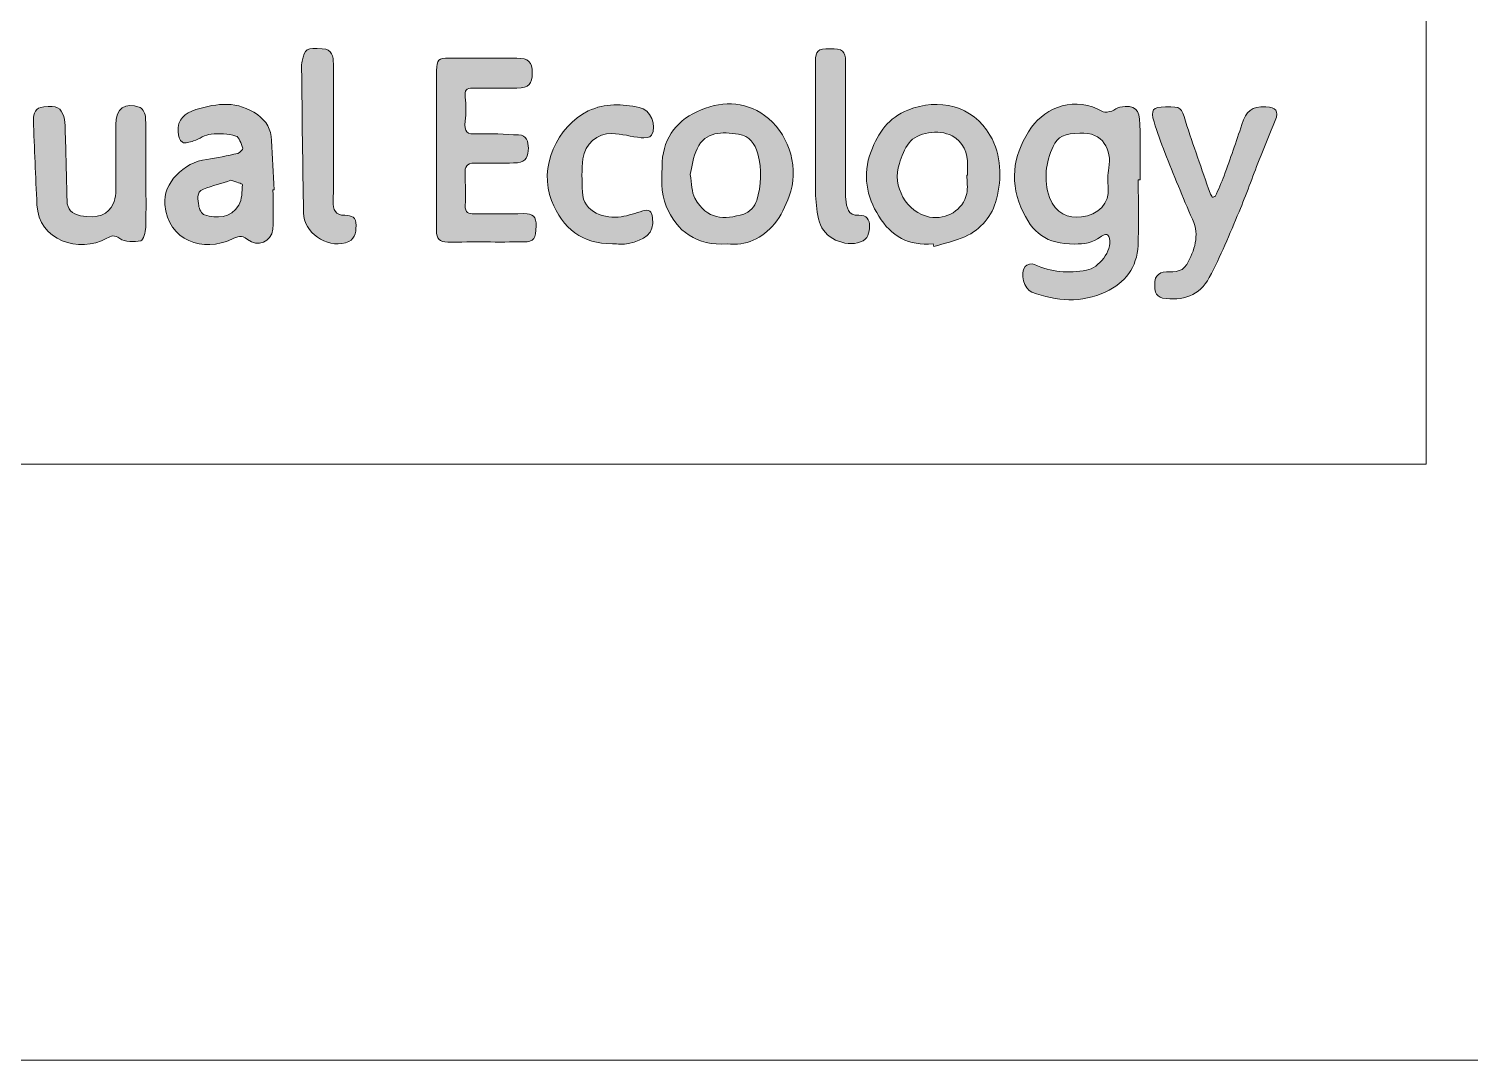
# Model space of a CAD drawing. Header units: inches. Extents: x 0 to 124, y 0 to 84.
# Drawn here: x 32.63 to 41, y 0 to 5.99 of the extents above; entities that cross this region are included whole.
import ezdxf

# ---------------------------------------------------------------- set-up
doc = ezdxf.new("R2010")
doc.units = ezdxf.units.IN
doc.header["$MEASUREMENT"] = 0
doc.layers.add('Back', color=7, linetype='Continuous')

# ---------------------------------------------------------------- blocks, each defined once
blk = doc.blocks.new('block 5')
at = {"layer": 'Back', "true_color": 0xffffff}
h = blk.add_hatch(color=7, dxfattribs=at)
h.dxf.hatch_style = 2
edge = h.paths.add_edge_path()
edge.add_spline(control_points=[(34.4001, 5.378), (34.4001, 5.2491), (34.4027, 5.1201), (34.3989, 4.9913), (34.3973, 4.9384), (34.4108, 4.9079), (34.4666, 4.9078), (34.507, 4.9076), (34.5325, 4.8959), (34.5317, 4.8489), (34.5308, 4.8023), (34.5248, 4.7635), (34.4705, 4.7482), (34.3594, 4.7169), (34.2284, 4.8072), (34.2263, 4.922), (34.2214, 5.2012), (34.2186, 5.4805), (34.2152, 5.7597), (34.215, 5.7741), (34.2156, 5.7889), (34.2183, 5.803), (34.232, 5.8743), (34.2451, 5.8815), (34.3357, 5.8752), (34.3936, 5.8712), (34.3998, 5.8307), (34.3999, 5.7866), (34.4005, 5.6504), (34.4001, 5.5142), (34.4001, 5.378)], knot_values=[0, 0, 0, 0, 1, 1, 1, 2, 2, 2, 3, 3, 3, 4, 4, 4, 5, 5, 5, 6, 6, 6, 7, 7, 7, 8, 8, 8, 9, 9, 9, 10, 10, 10, 10], degree=3, periodic=1)
h = blk.add_hatch(color=7, dxfattribs=at)
h.dxf.hatch_style = 2
edge = h.paths.add_edge_path()
edge.add_spline(control_points=[(37.1996, 5.3924), (37.1996, 5.5284), (37.1994, 5.6643), (37.1997, 5.8003), (37.1998, 5.8645), (37.2116, 5.8747), (37.2832, 5.8752), (37.3565, 5.8757), (37.3741, 5.8624), (37.3743, 5.8005), (37.3748, 5.5539), (37.3745, 5.3073), (37.3746, 5.0607), (37.3746, 5.0408), (37.3739, 5.0207), (37.376, 5.0009), (37.3809, 4.9541), (37.3858, 4.905), (37.4511, 4.9078), (37.4973, 4.9098), (37.5144, 4.8808), (37.5137, 4.8442), (37.5131, 4.807), (37.5055, 4.7689), (37.4606, 4.7528), (37.3699, 4.7201), (37.2468, 4.7765), (37.2228, 4.868), (37.2097, 4.918), (37.2019, 4.9708), (37.2006, 5.0225), (37.1974, 5.1457), (37.1995, 5.2691), (37.1996, 5.3924)], knot_values=[0, 0, 0, 0, 1, 1, 1, 2, 2, 2, 3, 3, 3, 4, 4, 4, 5, 5, 5, 6, 6, 6, 7, 7, 7, 8, 8, 8, 9, 9, 9, 10, 10, 10, 11, 11, 11, 11], degree=3, periodic=1)
h = blk.add_hatch(color=7, dxfattribs=at)
h.dxf.hatch_style = 2
edge = h.paths.add_edge_path()
edge.add_spline(control_points=[(34.9994, 5.2853), (34.9993, 5.4396), (34.9991, 5.5939), (34.9994, 5.7482), (34.9996, 5.8114), (35.0083, 5.8201), (35.0726, 5.8202), (35.2032, 5.8206), (35.3339, 5.8207), (35.4646, 5.8202), (35.5333, 5.8199), (35.5549, 5.7987), (35.5552, 5.7345), (35.5556, 5.67), (35.5351, 5.6481), (35.4661, 5.6466), (35.3808, 5.6448), (35.2955, 5.6451), (35.2102, 5.6465), (35.1709, 5.6471), (35.1612, 5.6333), (35.1661, 5.594), (35.1717, 5.5481), (35.1704, 5.5005), (35.1656, 5.4543), (35.1589, 5.3899), (35.1744, 5.3774), (35.2369, 5.3805), (35.316, 5.3844), (35.3956, 5.3779), (35.475, 5.3745), (35.5239, 5.3724), (35.5318, 5.3357), (35.5325, 5.2976), (35.5332, 5.2541), (35.5194, 5.216), (35.4689, 5.2128), (35.4075, 5.2089), (35.3457, 5.2106), (35.284, 5.21), (35.2622, 5.2098), (35.2404, 5.209), (35.2187, 5.21), (35.1741, 5.2121), (35.1632, 5.1873), (35.1644, 5.1483), (35.1665, 5.0872), (35.1695, 5.0259), (35.1659, 4.965), (35.1634, 4.9218), (35.185, 4.9162), (35.2182, 4.9163), (35.3144, 4.9167), (35.4106, 4.9149), (35.5068, 4.9172), (35.5583, 4.9184), (35.5789, 4.8984), (35.5777, 4.8466), (35.576, 4.7722), (35.5646, 4.7531), (35.5049, 4.7528), (35.3579, 4.7519), (35.2109, 4.7533), (35.0639, 4.752), (35.0171, 4.7515), (34.9986, 4.7711), (34.9989, 4.8171), (35, 4.9732), (34.9994, 5.1293), (34.9994, 5.2853)], knot_values=[0, 0, 0, 0, 1, 1, 1, 2, 2, 2, 3, 3, 3, 4, 4, 4, 5, 5, 5, 6, 6, 6, 7, 7, 7, 8, 8, 8, 9, 9, 9, 10, 10, 10, 11, 11, 11, 12, 12, 12, 13, 13, 13, 14, 14, 14, 15, 15, 15, 16, 16, 16, 17, 17, 17, 18, 18, 18, 19, 19, 19, 20, 20, 20, 21, 21, 21, 22, 22, 22, 23, 23, 23, 23], degree=3, periodic=1)
h = blk.add_hatch(color=7, dxfattribs=at)
h.dxf.hatch_style = 2
edge = h.paths.add_edge_path()
edge.add_spline(control_points=[(33.3111, 5.1473), (33.3111, 5.0439), (33.3131, 4.9404), (33.3098, 4.8371), (33.3089, 4.8099), (33.2955, 4.7625), (33.2818, 4.7602), (33.2418, 4.7535), (33.1894, 4.7516), (33.1595, 4.7727), (33.1269, 4.7958), (33.1096, 4.7886), (33.0843, 4.7745), (32.9224, 4.6846), (32.6875, 4.7614), (32.6783, 4.9687), (32.671, 5.133), (32.6631, 5.2972), (32.6576, 5.4615), (32.6563, 5.5003), (32.6703, 5.5329), (32.7175, 5.5375), (32.7943, 5.5449), (32.8184, 5.5345), (32.8335, 5.4807), (32.8398, 5.4585), (32.8417, 5.4346), (32.8424, 5.4113), (32.8465, 5.272), (32.8499, 5.1327), (32.8531, 4.9933), (32.8544, 4.9419), (32.8812, 4.9148), (32.9305, 4.905), (33.0319, 4.885), (33.0939, 4.9127), (33.1211, 4.974), (33.1295, 4.993), (33.1356, 5.0148), (33.1358, 5.0353), (33.1371, 5.1678), (33.136, 5.3003), (33.1367, 5.4327), (33.1371, 5.5296), (33.1882, 5.5677), (33.2772, 5.5332), (33.2937, 5.5268), (33.309, 5.4946), (33.3096, 5.4739), (33.3128, 5.3651), (33.3111, 5.2562), (33.3111, 5.1473)], knot_values=[0, 0, 0, 0, 1, 1, 1, 2, 2, 2, 3, 3, 3, 4, 4, 4, 5, 5, 5, 6, 6, 6, 7, 7, 7, 8, 8, 8, 9, 9, 9, 10, 10, 10, 11, 11, 11, 12, 12, 12, 13, 13, 13, 14, 14, 14, 15, 15, 15, 16, 16, 16, 17, 17, 17, 17], degree=3, periodic=1)
h = blk.add_hatch(color=7, dxfattribs=at)
h.dxf.hatch_style = 2
edge = h.paths.add_edge_path()
edge.add_spline(control_points=[(34.049, 5.0548), (34.049, 4.9787), (34.0544, 4.9021), (34.0475, 4.8266), (34.0406, 4.7521), (33.9586, 4.7194), (33.901, 4.7676), (33.866, 4.7969), (33.8438, 4.7846), (33.8104, 4.7689), (33.6464, 4.6923), (33.4397, 4.7564), (33.4206, 4.9707), (33.4098, 5.0921), (33.5304, 5.2163), (33.6641, 5.2325), (33.7248, 5.2399), (33.7849, 5.2533), (33.8445, 5.2673), (33.8565, 5.2701), (33.8755, 5.2914), (33.8733, 5.2978), (33.8641, 5.3236), (33.8525, 5.3626), (33.8335, 5.3681), (33.7882, 5.3812), (33.7376, 5.3844), (33.6904, 5.3794), (33.655, 5.3757), (33.6222, 5.3512), (33.587, 5.3394), (33.5662, 5.3325), (33.5373, 5.3226), (33.5227, 5.3316), (33.5073, 5.341), (33.4988, 5.3709), (33.4976, 5.3924), (33.4935, 5.4648), (33.5358, 5.5004), (33.6016, 5.5212), (33.7253, 5.5603), (33.8451, 5.5729), (33.9584, 5.4927), (34.0105, 5.4559), (34.0391, 5.4072), (34.0414, 5.3421), (34.0448, 5.2464), (34.0511, 5.1507), (34.0562, 5.0551), (34.0538, 5.055), (34.0514, 5.0549), (34.049, 5.0548)], knot_values=[0, 0, 0, 0, 1, 1, 1, 2, 2, 2, 3, 3, 3, 4, 4, 4, 5, 5, 5, 6, 6, 6, 7, 7, 7, 8, 8, 8, 9, 9, 9, 10, 10, 10, 11, 11, 11, 12, 12, 12, 13, 13, 13, 14, 14, 14, 15, 15, 15, 16, 16, 16, 17, 17, 17, 17], degree=3, periodic=1)
edge = h.paths.add_edge_path()
edge.add_spline(control_points=[(33.8044, 5.1109), (33.753, 5.0945), (33.698, 5.0797), (33.6451, 5.0593), (33.5986, 5.0414), (33.6162, 4.9972), (33.6182, 4.9643), (33.6194, 4.945), (33.6355, 4.9149), (33.6512, 4.9102), (33.7229, 4.8885), (33.804, 4.8879), (33.8504, 4.967), (33.8696, 4.9998), (33.8699, 5.0454), (33.8712, 5.0853), (33.8714, 5.0922), (33.8332, 5.1003), (33.8044, 5.1109)], knot_values=[0, 0, 0, 0, 1, 1, 1, 2, 2, 2, 3, 3, 3, 4, 4, 4, 5, 5, 5, 6, 6, 6, 6], degree=3, periodic=1)
h = blk.add_hatch(color=7, dxfattribs=at)
h.dxf.hatch_style = 2
edge = h.paths.add_edge_path()
edge.add_spline(control_points=[(36.0211, 4.742), (35.8445, 4.7415), (35.732, 4.8284), (35.6664, 4.9929), (35.5907, 5.1825), (35.6989, 5.4265), (35.8804, 5.5135), (35.98, 5.5612), (36.0768, 5.5533), (36.176, 5.5346), (36.242, 5.5223), (36.2813, 5.4292), (36.2468, 5.3721), (36.2392, 5.3595), (36.2066, 5.3559), (36.1865, 5.358), (36.1295, 5.364), (36.0731, 5.3815), (36.0162, 5.3826), (35.9323, 5.3843), (35.8598, 5.3205), (35.8492, 5.236), (35.8414, 5.1727), (35.8434, 5.1077), (35.8459, 5.0436), (35.8507, 4.9213), (35.9814, 4.8858), (36.0713, 4.8992), (36.1138, 4.9055), (36.1551, 4.9206), (36.1966, 4.933), (36.2338, 4.9442), (36.2481, 4.9321), (36.2533, 4.893), (36.2659, 4.7969), (36.2058, 4.7657), (36.1133, 4.7431), (36.0842, 4.736), (36.0519, 4.742), (36.0211, 4.742)], knot_values=[0, 0, 0, 0, 1, 1, 1, 2, 2, 2, 3, 3, 3, 4, 4, 4, 5, 5, 5, 6, 6, 6, 7, 7, 7, 8, 8, 8, 9, 9, 9, 10, 10, 10, 11, 11, 11, 12, 12, 12, 13, 13, 13, 13], degree=3, periodic=1)
h = blk.add_hatch(color=7, dxfattribs=at)
h.dxf.hatch_style = 2
edge = h.paths.add_edge_path()
edge.add_spline(control_points=[(36.6859, 4.7422), (36.5092, 4.7274), (36.3935, 4.8158), (36.3322, 4.9611), (36.3004, 5.0365), (36.3059, 5.1317), (36.3099, 5.2172), (36.3168, 5.3649), (36.4031, 5.4664), (36.5353, 5.52), (36.6716, 5.5753), (36.808, 5.5697), (36.9268, 5.4692), (37.0538, 5.3619), (37.105, 5.1738), (37.0468, 5.0184), (37.0257, 4.9621), (36.9997, 4.9038), (36.9616, 4.8584), (36.8902, 4.7736), (36.7965, 4.7263), (36.6859, 4.7422)], knot_values=[0, 0, 0, 0, 1, 1, 1, 2, 2, 2, 3, 3, 3, 4, 4, 4, 5, 5, 5, 6, 6, 6, 7, 7, 7, 7], degree=3, periodic=1)
edge = h.paths.add_edge_path()
edge.add_spline(control_points=[(36.472, 5.1448), (36.4822, 5.0898), (36.4797, 5.042), (36.4996, 5.0069), (36.5711, 4.8804), (36.6666, 4.8801), (36.7835, 4.9149), (36.8143, 4.924), (36.8496, 4.9617), (36.8584, 4.9931), (36.8831, 5.0816), (36.8919, 5.1728), (36.865, 5.2651), (36.8472, 5.326), (36.8174, 5.3689), (36.7521, 5.3787), (36.6572, 5.393), (36.5621, 5.397), (36.512, 5.2946), (36.4883, 5.2464), (36.4832, 5.1891), (36.472, 5.1448)], knot_values=[0, 0, 0, 0, 1, 1, 1, 2, 2, 2, 3, 3, 3, 4, 4, 4, 5, 5, 5, 6, 6, 6, 7, 7, 7, 7], degree=3, periodic=1)
h = blk.add_hatch(color=7, dxfattribs=at)
h.dxf.hatch_style = 2
edge = h.paths.add_edge_path()
edge.add_spline(control_points=[(37.8826, 4.7424), (37.7428, 4.7271), (37.6378, 4.7878), (37.5678, 4.9018), (37.4968, 5.0176), (37.4703, 5.1405), (37.5222, 5.2779), (37.5643, 5.3892), (37.6243, 5.4736), (37.7366, 5.5191), (37.9139, 5.5909), (38.1152, 5.5451), (38.2128, 5.3737), (38.2812, 5.2536), (38.2823, 5.1251), (38.2504, 5.0004), (38.2262, 4.9059), (38.1619, 4.8252), (38.0674, 4.7833), (38.0101, 4.758), (37.9474, 4.7448), (37.8871, 4.7262), (37.8856, 4.7316), (37.8841, 4.737), (37.8826, 4.7424)], knot_values=[0, 0, 0, 0, 1, 1, 1, 2, 2, 2, 3, 3, 3, 4, 4, 4, 5, 5, 5, 6, 6, 6, 7, 7, 7, 8, 8, 8, 8], degree=3, periodic=1)
edge = h.paths.add_edge_path()
edge.add_spline(control_points=[(38.0791, 5.1416), (38.0802, 5.1416), (38.0812, 5.1416), (38.0823, 5.1416), (38.0823, 5.1597), (38.0814, 5.1778), (38.0824, 5.1959), (38.0866, 5.2715), (38.0557, 5.3351), (37.9926, 5.3689), (37.9142, 5.411), (37.7905, 5.3884), (37.7428, 5.3285), (37.716, 5.2948), (37.7013, 5.2501), (37.6868, 5.2085), (37.6409, 5.0775), (37.7299, 4.922), (37.8626, 4.8976), (37.961, 4.8796), (38.057, 4.9377), (38.0779, 5.0335), (38.0854, 5.068), (38.0791, 5.1054), (38.0791, 5.1416)], knot_values=[0, 0, 0, 0, 1, 1, 1, 2, 2, 2, 3, 3, 3, 4, 4, 4, 5, 5, 5, 6, 6, 6, 7, 7, 7, 8, 8, 8, 8], degree=3, periodic=1)
h = blk.add_hatch(color=7, dxfattribs=at)
h.dxf.hatch_style = 2
edge = h.paths.add_edge_path()
edge.add_spline(control_points=[(39.0741, 5.1129), (39.0741, 4.9862), (39.0783, 4.8594), (39.073, 4.7329), (39.0676, 4.6061), (38.9972, 4.5143), (38.8856, 4.4626), (38.7451, 4.3975), (38.599, 4.4065), (38.4565, 4.4616), (38.4107, 4.4793), (38.3871, 4.571), (38.4174, 4.6103), (38.4264, 4.622), (38.458, 4.6291), (38.4716, 4.6225), (38.5687, 4.5752), (38.6688, 4.571), (38.7729, 4.589), (38.8459, 4.6016), (38.923, 4.7014), (38.9079, 4.7719), (38.8991, 4.8128), (38.8698, 4.7934), (38.8538, 4.7814), (38.8088, 4.7479), (38.7597, 4.7402), (38.7053, 4.7408), (38.5388, 4.7427), (38.4597, 4.7978), (38.3932, 4.954), (38.3215, 5.1222), (38.3557, 5.2786), (38.4548, 5.4186), (38.5375, 5.5353), (38.7091, 5.603), (38.8699, 5.5091), (38.8821, 5.502), (38.9046, 5.5086), (38.9209, 5.5134), (38.9374, 5.5183), (38.9515, 5.5339), (38.968, 5.5363), (39.0556, 5.5492), (39.0823, 5.5263), (39.084, 5.4343), (39.0859, 5.3272), (39.0844, 5.2201), (39.0844, 5.113), (39.081, 5.113), (39.0776, 5.1129), (39.0741, 5.1129)], knot_values=[0, 0, 0, 0, 1, 1, 1, 2, 2, 2, 3, 3, 3, 4, 4, 4, 5, 5, 5, 6, 6, 6, 7, 7, 7, 8, 8, 8, 9, 9, 9, 10, 10, 10, 11, 11, 11, 12, 12, 12, 13, 13, 13, 14, 14, 14, 15, 15, 15, 16, 16, 16, 17, 17, 17, 17], degree=3, periodic=1)
edge = h.paths.add_edge_path()
edge.add_spline(control_points=[(38.7341, 5.3843), (38.6498, 5.3846), (38.6048, 5.3641), (38.58, 5.3081), (38.5376, 5.212), (38.523, 5.1168), (38.5592, 5.0108), (38.5917, 4.9156), (38.6713, 4.8906), (38.7441, 4.8978), (38.8422, 4.9074), (38.9099, 4.9819), (38.9003, 5.0641), (38.8957, 5.1032), (38.8961, 5.1445), (38.9034, 5.1831), (38.9226, 5.2837), (38.8704, 5.3951), (38.7341, 5.3843)], knot_values=[0, 0, 0, 0, 1, 1, 1, 2, 2, 2, 3, 3, 3, 4, 4, 4, 5, 5, 5, 6, 6, 6, 6], degree=3, periodic=1)
h = blk.add_hatch(color=7, dxfattribs=at)
h.dxf.hatch_style = 2
edge = h.paths.add_edge_path()
edge.add_spline(control_points=[(39.5212, 5.0173), (39.5386, 5.0574), (39.5582, 5.0968), (39.573, 5.1378), (39.6085, 5.2361), (39.6435, 5.3347), (39.6753, 5.4342), (39.7014, 5.5158), (39.7306, 5.5397), (39.8152, 5.5374), (39.8749, 5.5358), (39.8913, 5.5139), (39.8699, 5.4588), (39.8399, 5.3817), (39.8065, 5.3059), (39.7762, 5.229), (39.7367, 5.1288), (39.7014, 5.0268), (39.6595, 4.9277), (39.605, 4.799), (39.5522, 4.669), (39.4867, 4.5459), (39.4309, 4.4409), (39.3305, 4.407), (39.2145, 4.4271), (39.1991, 4.4298), (39.1784, 4.4471), (39.1748, 4.4614), (39.1682, 4.4869), (39.1674, 4.5168), (39.1747, 4.5418), (39.1792, 4.5571), (39.2022, 4.5752), (39.2187, 4.5771), (39.2682, 4.5828), (39.3254, 4.5692), (39.3554, 4.6225), (39.4013, 4.7042), (39.4323, 4.7878), (39.3889, 4.8846), (39.3317, 5.0121), (39.2809, 5.1425), (39.2291, 5.2724), (39.2058, 5.3306), (39.1847, 5.3899), (39.1662, 5.4499), (39.1443, 5.5209), (39.158, 5.5373), (39.2321, 5.5375), (39.3255, 5.5377), (39.3224, 5.5361), (39.3487, 5.4537), (39.3934, 5.3135), (39.4432, 5.175), (39.4912, 5.036), (39.4941, 5.0275), (39.4997, 5.02), (39.504, 5.012), (39.5098, 5.0138), (39.5155, 5.0155), (39.5212, 5.0173)], knot_values=[0, 0, 0, 0, 1, 1, 1, 2, 2, 2, 3, 3, 3, 4, 4, 4, 5, 5, 5, 6, 6, 6, 7, 7, 7, 8, 8, 8, 9, 9, 9, 10, 10, 10, 11, 11, 11, 12, 12, 12, 13, 13, 13, 14, 14, 14, 15, 15, 15, 16, 16, 16, 17, 17, 17, 18, 18, 18, 19, 19, 19, 20, 20, 20, 20], degree=3, periodic=1)
at = {"layer": 'Back', "lineweight": 0}
for points, knots in [([(10.4936, 3.4619), (10.4936, 5.8803), (10.4936, 8.2987), (10.4936, 10.7172), (20.5777, 10.7172), (30.6618, 10.7172), (40.7458, 10.7172), (40.7458, 8.2987), (40.7458, 5.8803), (40.7458, 3.4619), (30.6618, 3.4619), (20.5777, 3.4619), (10.4936, 3.4619)], [0, 0, 0, 0, 1, 1, 1, 2, 2, 2, 3, 3, 3, 4, 4, 4, 4]), ([(34.4001, 5.378), (34.4001, 5.5142), (34.4005, 5.6504), (34.3999, 5.7866), (34.3998, 5.8307), (34.3936, 5.8712), (34.3357, 5.8752), (34.2451, 5.8815), (34.232, 5.8743), (34.2183, 5.803), (34.2156, 5.7889), (34.215, 5.7741), (34.2152, 5.7597), (34.2186, 5.4805), (34.2214, 5.2012), (34.2263, 4.922), (34.2284, 4.8072), (34.3594, 4.7169), (34.4705, 4.7482), (34.5248, 4.7635), (34.5308, 4.8023), (34.5317, 4.8489), (34.5325, 4.8959), (34.507, 4.9076), (34.4666, 4.9078), (34.4108, 4.9079), (34.3973, 4.9384), (34.3989, 4.9913), (34.4027, 5.1201), (34.4001, 5.2491), (34.4001, 5.378)], [0, 0, 0, 0, 1, 1, 1, 2, 2, 2, 3, 3, 3, 4, 4, 4, 5, 5, 5, 6, 6, 6, 7, 7, 7, 8, 8, 8, 9, 9, 9, 10, 10, 10, 10]), ([(34.4001, 5.378), (34.4001, 5.2491), (34.4027, 5.1201), (34.3989, 4.9913), (34.3973, 4.9384), (34.4108, 4.9079), (34.4666, 4.9078), (34.507, 4.9076), (34.5325, 4.8959), (34.5317, 4.8489), (34.5308, 4.8023), (34.5248, 4.7635), (34.4705, 4.7482), (34.3594, 4.7169), (34.2284, 4.8072), (34.2263, 4.922), (34.2214, 5.2012), (34.2186, 5.4805), (34.2152, 5.7597), (34.215, 5.7741), (34.2156, 5.7889), (34.2183, 5.803), (34.232, 5.8743), (34.2451, 5.8815), (34.3357, 5.8752), (34.3936, 5.8712), (34.3998, 5.8307), (34.3999, 5.7866), (34.4005, 5.6504), (34.4001, 5.5142), (34.4001, 5.378)], [0, 0, 0, 0, 1, 1, 1, 2, 2, 2, 3, 3, 3, 4, 4, 4, 5, 5, 5, 6, 6, 6, 7, 7, 7, 8, 8, 8, 9, 9, 9, 10, 10, 10, 10]), ([(37.1995, 5.3924), (37.1995, 5.2691), (37.1974, 5.1457), (37.2006, 5.0225), (37.2019, 4.9708), (37.2097, 4.918), (37.2228, 4.868), (37.2468, 4.7765), (37.3699, 4.7201), (37.4606, 4.7528), (37.5055, 4.7689), (37.5131, 4.807), (37.5137, 4.8442), (37.5144, 4.8808), (37.4973, 4.9098), (37.4511, 4.9078), (37.3858, 4.905), (37.3809, 4.9541), (37.376, 5.0009), (37.3739, 5.0207), (37.3746, 5.0408), (37.3746, 5.0607), (37.3745, 5.3073), (37.3748, 5.5539), (37.3743, 5.8005), (37.3741, 5.8624), (37.3565, 5.8757), (37.2832, 5.8752), (37.2116, 5.8747), (37.1998, 5.8645), (37.1997, 5.8003), (37.1994, 5.6643), (37.1996, 5.5284), (37.1995, 5.3924)], [0, 0, 0, 0, 1, 1, 1, 2, 2, 2, 3, 3, 3, 4, 4, 4, 5, 5, 5, 6, 6, 6, 7, 7, 7, 8, 8, 8, 9, 9, 9, 10, 10, 10, 11, 11, 11, 11]), ([(37.1996, 5.3924), (37.1996, 5.5284), (37.1994, 5.6643), (37.1997, 5.8003), (37.1998, 5.8645), (37.2116, 5.8747), (37.2832, 5.8752), (37.3565, 5.8757), (37.3741, 5.8624), (37.3743, 5.8005), (37.3748, 5.5539), (37.3745, 5.3073), (37.3746, 5.0607), (37.3746, 5.0408), (37.3739, 5.0207), (37.376, 5.0009), (37.3809, 4.9541), (37.3858, 4.905), (37.4511, 4.9078), (37.4973, 4.9098), (37.5144, 4.8808), (37.5137, 4.8442), (37.5131, 4.807), (37.5055, 4.7689), (37.4606, 4.7528), (37.3699, 4.7201), (37.2468, 4.7765), (37.2228, 4.868), (37.2097, 4.918), (37.2019, 4.9708), (37.2006, 5.0225), (37.1974, 5.1457), (37.1995, 5.2691), (37.1996, 5.3924)], [0, 0, 0, 0, 1, 1, 1, 2, 2, 2, 3, 3, 3, 4, 4, 4, 5, 5, 5, 6, 6, 6, 7, 7, 7, 8, 8, 8, 9, 9, 9, 10, 10, 10, 11, 11, 11, 11]), ([(34.9994, 5.2853), (34.9994, 5.1293), (35, 4.9732), (34.9989, 4.8171), (34.9986, 4.7711), (35.0171, 4.7515), (35.0639, 4.752), (35.2109, 4.7533), (35.3579, 4.7519), (35.5049, 4.7528), (35.5646, 4.7531), (35.576, 4.7722), (35.5777, 4.8466), (35.5789, 4.8984), (35.5583, 4.9184), (35.5068, 4.9172), (35.4106, 4.9149), (35.3144, 4.9167), (35.2182, 4.9163), (35.185, 4.9162), (35.1634, 4.9218), (35.1659, 4.965), (35.1695, 5.0259), (35.1665, 5.0872), (35.1644, 5.1483), (35.1632, 5.1873), (35.1741, 5.2121), (35.2187, 5.21), (35.2404, 5.209), (35.2622, 5.2098), (35.284, 5.21), (35.3457, 5.2106), (35.4075, 5.2089), (35.4689, 5.2128), (35.5194, 5.216), (35.5332, 5.2541), (35.5325, 5.2976), (35.5318, 5.3357), (35.5239, 5.3724), (35.475, 5.3745), (35.3956, 5.3779), (35.316, 5.3844), (35.2369, 5.3805), (35.1744, 5.3774), (35.1589, 5.3899), (35.1656, 5.4543), (35.1704, 5.5005), (35.1717, 5.5481), (35.1661, 5.594), (35.1612, 5.6333), (35.1709, 5.6471), (35.2102, 5.6465), (35.2955, 5.6451), (35.3808, 5.6448), (35.4661, 5.6466), (35.5351, 5.6481), (35.5556, 5.67), (35.5552, 5.7345), (35.5549, 5.7987), (35.5333, 5.8199), (35.4646, 5.8202), (35.3339, 5.8207), (35.2032, 5.8206), (35.0726, 5.8202), (35.0083, 5.8201), (34.9996, 5.8114), (34.9994, 5.7482), (34.9991, 5.5939), (34.9993, 5.4396), (34.9994, 5.2853)], [0, 0, 0, 0, 1, 1, 1, 2, 2, 2, 3, 3, 3, 4, 4, 4, 5, 5, 5, 6, 6, 6, 7, 7, 7, 8, 8, 8, 9, 9, 9, 10, 10, 10, 11, 11, 11, 12, 12, 12, 13, 13, 13, 14, 14, 14, 15, 15, 15, 16, 16, 16, 17, 17, 17, 18, 18, 18, 19, 19, 19, 20, 20, 20, 21, 21, 21, 22, 22, 22, 23, 23, 23, 23]), ([(34.9994, 5.2853), (34.9993, 5.4396), (34.9991, 5.5939), (34.9994, 5.7482), (34.9996, 5.8114), (35.0083, 5.8201), (35.0726, 5.8202), (35.2032, 5.8206), (35.3339, 5.8207), (35.4646, 5.8202), (35.5333, 5.8199), (35.5549, 5.7987), (35.5552, 5.7345), (35.5556, 5.67), (35.5351, 5.6481), (35.4661, 5.6466), (35.3808, 5.6448), (35.2955, 5.6451), (35.2102, 5.6465), (35.1709, 5.6471), (35.1612, 5.6333), (35.1661, 5.594), (35.1717, 5.5481), (35.1704, 5.5005), (35.1656, 5.4543), (35.1589, 5.3899), (35.1744, 5.3774), (35.2369, 5.3805), (35.316, 5.3844), (35.3956, 5.3779), (35.475, 5.3745), (35.5239, 5.3724), (35.5318, 5.3357), (35.5325, 5.2976), (35.5332, 5.2541), (35.5194, 5.216), (35.4689, 5.2128), (35.4075, 5.2089), (35.3457, 5.2106), (35.284, 5.21), (35.2622, 5.2098), (35.2404, 5.209), (35.2187, 5.21), (35.1741, 5.2121), (35.1632, 5.1873), (35.1644, 5.1483), (35.1665, 5.0872), (35.1695, 5.0259), (35.1659, 4.965), (35.1634, 4.9218), (35.185, 4.9162), (35.2182, 4.9163), (35.3144, 4.9167), (35.4106, 4.9149), (35.5068, 4.9172), (35.5583, 4.9184), (35.5789, 4.8984), (35.5777, 4.8466), (35.576, 4.7722), (35.5646, 4.7531), (35.5049, 4.7528), (35.3579, 4.7519), (35.2109, 4.7533), (35.0639, 4.752), (35.0171, 4.7515), (34.9986, 4.7711), (34.9989, 4.8171), (35, 4.9732), (34.9994, 5.1293), (34.9994, 5.2853)], [0, 0, 0, 0, 1, 1, 1, 2, 2, 2, 3, 3, 3, 4, 4, 4, 5, 5, 5, 6, 6, 6, 7, 7, 7, 8, 8, 8, 9, 9, 9, 10, 10, 10, 11, 11, 11, 12, 12, 12, 13, 13, 13, 14, 14, 14, 15, 15, 15, 16, 16, 16, 17, 17, 17, 18, 18, 18, 19, 19, 19, 20, 20, 20, 21, 21, 21, 22, 22, 22, 23, 23, 23, 23]), ([(33.3111, 5.1473), (33.3111, 5.2562), (33.3128, 5.3651), (33.3096, 5.4739), (33.309, 5.4946), (33.2937, 5.5268), (33.2772, 5.5332), (33.1882, 5.5677), (33.1371, 5.5296), (33.1367, 5.4327), (33.136, 5.3003), (33.1371, 5.1678), (33.1358, 5.0353), (33.1356, 5.0148), (33.1295, 4.993), (33.1211, 4.974), (33.0939, 4.9127), (33.0319, 4.885), (32.9305, 4.905), (32.8812, 4.9148), (32.8544, 4.9419), (32.8531, 4.9933), (32.8499, 5.1327), (32.8465, 5.272), (32.8424, 5.4113), (32.8417, 5.4346), (32.8398, 5.4585), (32.8335, 5.4807), (32.8184, 5.5345), (32.7943, 5.5449), (32.7175, 5.5375), (32.6703, 5.5329), (32.6563, 5.5003), (32.6576, 5.4615), (32.6631, 5.2972), (32.671, 5.133), (32.6783, 4.9687), (32.6875, 4.7614), (32.9224, 4.6846), (33.0843, 4.7745), (33.1096, 4.7886), (33.1269, 4.7958), (33.1595, 4.7727), (33.1894, 4.7516), (33.2418, 4.7535), (33.2818, 4.7602), (33.2955, 4.7625), (33.3089, 4.8099), (33.3098, 4.8371), (33.3131, 4.9404), (33.3111, 5.0439), (33.3111, 5.1473)], [0, 0, 0, 0, 1, 1, 1, 2, 2, 2, 3, 3, 3, 4, 4, 4, 5, 5, 5, 6, 6, 6, 7, 7, 7, 8, 8, 8, 9, 9, 9, 10, 10, 10, 11, 11, 11, 12, 12, 12, 13, 13, 13, 14, 14, 14, 15, 15, 15, 16, 16, 16, 17, 17, 17, 17]), ([(33.3111, 5.1473), (33.3111, 5.0439), (33.3131, 4.9404), (33.3098, 4.8371), (33.3089, 4.8099), (33.2955, 4.7625), (33.2818, 4.7602), (33.2418, 4.7535), (33.1894, 4.7516), (33.1595, 4.7727), (33.1269, 4.7958), (33.1096, 4.7886), (33.0843, 4.7745), (32.9224, 4.6846), (32.6875, 4.7614), (32.6783, 4.9687), (32.671, 5.133), (32.6631, 5.2972), (32.6576, 5.4615), (32.6563, 5.5003), (32.6703, 5.5329), (32.7175, 5.5375), (32.7943, 5.5449), (32.8184, 5.5345), (32.8335, 5.4807), (32.8398, 5.4585), (32.8417, 5.4346), (32.8424, 5.4113), (32.8465, 5.272), (32.8499, 5.1327), (32.8531, 4.9933), (32.8544, 4.9419), (32.8812, 4.9148), (32.9305, 4.905), (33.0319, 4.885), (33.0939, 4.9127), (33.1211, 4.974), (33.1295, 4.993), (33.1356, 5.0148), (33.1358, 5.0353), (33.1371, 5.1678), (33.136, 5.3003), (33.1367, 5.4327), (33.1371, 5.5296), (33.1882, 5.5677), (33.2772, 5.5332), (33.2937, 5.5268), (33.309, 5.4946), (33.3096, 5.4739), (33.3128, 5.3651), (33.3111, 5.2562), (33.3111, 5.1473)], [0, 0, 0, 0, 1, 1, 1, 2, 2, 2, 3, 3, 3, 4, 4, 4, 5, 5, 5, 6, 6, 6, 7, 7, 7, 8, 8, 8, 9, 9, 9, 10, 10, 10, 11, 11, 11, 12, 12, 12, 13, 13, 13, 14, 14, 14, 15, 15, 15, 16, 16, 16, 17, 17, 17, 17]), ([(34.049, 5.0548), (34.0514, 5.0549), (34.0538, 5.055), (34.0562, 5.0551), (34.0511, 5.1507), (34.0448, 5.2464), (34.0414, 5.3421), (34.0391, 5.4072), (34.0105, 5.4559), (33.9584, 5.4927), (33.8451, 5.5729), (33.7253, 5.5603), (33.6016, 5.5212), (33.5358, 5.5004), (33.4935, 5.4648), (33.4976, 5.3924), (33.4988, 5.3709), (33.5073, 5.341), (33.5227, 5.3316), (33.5373, 5.3226), (33.5662, 5.3325), (33.587, 5.3394), (33.6222, 5.3512), (33.655, 5.3757), (33.6904, 5.3794), (33.7376, 5.3844), (33.7882, 5.3812), (33.8335, 5.3681), (33.8525, 5.3626), (33.8641, 5.3236), (33.8733, 5.2978), (33.8755, 5.2914), (33.8565, 5.2701), (33.8445, 5.2673), (33.7849, 5.2533), (33.7248, 5.2399), (33.6641, 5.2325), (33.5304, 5.2163), (33.4098, 5.0921), (33.4206, 4.9707), (33.4397, 4.7564), (33.6464, 4.6923), (33.8104, 4.7689), (33.8438, 4.7846), (33.866, 4.7969), (33.901, 4.7676), (33.9586, 4.7194), (34.0406, 4.7521), (34.0475, 4.8266), (34.0544, 4.9021), (34.049, 4.9787), (34.049, 5.0548)], [0, 0, 0, 0, 1, 1, 1, 2, 2, 2, 3, 3, 3, 4, 4, 4, 5, 5, 5, 6, 6, 6, 7, 7, 7, 8, 8, 8, 9, 9, 9, 10, 10, 10, 11, 11, 11, 12, 12, 12, 13, 13, 13, 14, 14, 14, 15, 15, 15, 16, 16, 16, 17, 17, 17, 17]), ([(34.049, 5.0548), (34.049, 4.9787), (34.0544, 4.9021), (34.0475, 4.8266), (34.0406, 4.7521), (33.9586, 4.7194), (33.901, 4.7676), (33.866, 4.7969), (33.8438, 4.7846), (33.8104, 4.7689), (33.6464, 4.6923), (33.4397, 4.7564), (33.4206, 4.9707), (33.4098, 5.0921), (33.5304, 5.2163), (33.6641, 5.2325), (33.7248, 5.2399), (33.7849, 5.2533), (33.8445, 5.2673), (33.8565, 5.2701), (33.8755, 5.2914), (33.8733, 5.2978), (33.8641, 5.3236), (33.8525, 5.3626), (33.8335, 5.3681), (33.7882, 5.3812), (33.7376, 5.3844), (33.6904, 5.3794), (33.655, 5.3757), (33.6222, 5.3512), (33.587, 5.3394), (33.5662, 5.3325), (33.5373, 5.3226), (33.5227, 5.3316), (33.5073, 5.341), (33.4988, 5.3709), (33.4976, 5.3924), (33.4935, 5.4648), (33.5358, 5.5004), (33.6016, 5.5212), (33.7253, 5.5603), (33.8451, 5.5729), (33.9584, 5.4927), (34.0105, 5.4559), (34.0391, 5.4072), (34.0414, 5.3421), (34.0448, 5.2464), (34.0511, 5.1507), (34.0562, 5.0551), (34.0538, 5.055), (34.0514, 5.0549), (34.049, 5.0548)], [0, 0, 0, 0, 1, 1, 1, 2, 2, 2, 3, 3, 3, 4, 4, 4, 5, 5, 5, 6, 6, 6, 7, 7, 7, 8, 8, 8, 9, 9, 9, 10, 10, 10, 11, 11, 11, 12, 12, 12, 13, 13, 13, 14, 14, 14, 15, 15, 15, 16, 16, 16, 17, 17, 17, 17]), ([(36.0211, 4.742), (36.0519, 4.742), (36.0842, 4.736), (36.1133, 4.7431), (36.2058, 4.7657), (36.2659, 4.7969), (36.2533, 4.893), (36.2481, 4.9321), (36.2338, 4.9442), (36.1966, 4.933), (36.1551, 4.9206), (36.1138, 4.9055), (36.0713, 4.8992), (35.9814, 4.8858), (35.8507, 4.9213), (35.8459, 5.0436), (35.8434, 5.1077), (35.8414, 5.1727), (35.8492, 5.236), (35.8598, 5.3205), (35.9323, 5.3843), (36.0162, 5.3826), (36.0731, 5.3815), (36.1295, 5.364), (36.1865, 5.358), (36.2066, 5.3559), (36.2392, 5.3595), (36.2468, 5.3721), (36.2813, 5.4292), (36.242, 5.5223), (36.176, 5.5346), (36.0768, 5.5533), (35.98, 5.5612), (35.8804, 5.5135), (35.6989, 5.4265), (35.5907, 5.1825), (35.6664, 4.9929), (35.732, 4.8284), (35.8445, 4.7415), (36.0211, 4.742)], [0, 0, 0, 0, 1, 1, 1, 2, 2, 2, 3, 3, 3, 4, 4, 4, 5, 5, 5, 6, 6, 6, 7, 7, 7, 8, 8, 8, 9, 9, 9, 10, 10, 10, 11, 11, 11, 12, 12, 12, 13, 13, 13, 13]), ([(36.0211, 4.742), (35.8445, 4.7415), (35.732, 4.8284), (35.6664, 4.9929), (35.5907, 5.1825), (35.6989, 5.4265), (35.8804, 5.5135), (35.98, 5.5612), (36.0768, 5.5533), (36.176, 5.5346), (36.242, 5.5223), (36.2813, 5.4292), (36.2468, 5.3721), (36.2392, 5.3595), (36.2066, 5.3559), (36.1865, 5.358), (36.1295, 5.364), (36.0731, 5.3815), (36.0162, 5.3826), (35.9323, 5.3843), (35.8598, 5.3205), (35.8492, 5.236), (35.8414, 5.1727), (35.8434, 5.1077), (35.8459, 5.0436), (35.8507, 4.9213), (35.9814, 4.8858), (36.0713, 4.8992), (36.1138, 4.9055), (36.1551, 4.9206), (36.1966, 4.933), (36.2338, 4.9442), (36.2481, 4.9321), (36.2533, 4.893), (36.2659, 4.7969), (36.2058, 4.7657), (36.1133, 4.7431), (36.0842, 4.736), (36.0519, 4.742), (36.0211, 4.742)], [0, 0, 0, 0, 1, 1, 1, 2, 2, 2, 3, 3, 3, 4, 4, 4, 5, 5, 5, 6, 6, 6, 7, 7, 7, 8, 8, 8, 9, 9, 9, 10, 10, 10, 11, 11, 11, 12, 12, 12, 13, 13, 13, 13]), ([(36.6859, 4.7422), (36.7965, 4.7263), (36.8902, 4.7736), (36.9616, 4.8584), (36.9997, 4.9038), (37.0257, 4.9621), (37.0468, 5.0184), (37.105, 5.1738), (37.0538, 5.3619), (36.9268, 5.4692), (36.808, 5.5697), (36.6716, 5.5753), (36.5353, 5.52), (36.4031, 5.4664), (36.3168, 5.3649), (36.3099, 5.2172), (36.3059, 5.1317), (36.3004, 5.0365), (36.3322, 4.9611), (36.3935, 4.8158), (36.5092, 4.7274), (36.6859, 4.7422)], [0, 0, 0, 0, 1, 1, 1, 2, 2, 2, 3, 3, 3, 4, 4, 4, 5, 5, 5, 6, 6, 6, 7, 7, 7, 7]), ([(36.6859, 4.7422), (36.5092, 4.7274), (36.3935, 4.8158), (36.3322, 4.9611), (36.3004, 5.0365), (36.3059, 5.1317), (36.3099, 5.2172), (36.3168, 5.3649), (36.4031, 5.4664), (36.5353, 5.52), (36.6716, 5.5753), (36.808, 5.5697), (36.9268, 5.4692), (37.0538, 5.3619), (37.105, 5.1738), (37.0468, 5.0184), (37.0257, 4.9621), (36.9997, 4.9038), (36.9616, 4.8584), (36.8902, 4.7736), (36.7965, 4.7263), (36.6859, 4.7422)], [0, 0, 0, 0, 1, 1, 1, 2, 2, 2, 3, 3, 3, 4, 4, 4, 5, 5, 5, 6, 6, 6, 7, 7, 7, 7]), ([(37.8826, 4.7424), (37.8841, 4.737), (37.8856, 4.7316), (37.8871, 4.7262), (37.9474, 4.7448), (38.0101, 4.758), (38.0674, 4.7833), (38.1619, 4.8252), (38.2262, 4.9059), (38.2504, 5.0004), (38.2823, 5.1251), (38.2812, 5.2536), (38.2128, 5.3737), (38.1152, 5.5451), (37.9139, 5.5909), (37.7366, 5.5191), (37.6243, 5.4736), (37.5643, 5.3892), (37.5222, 5.2779), (37.4703, 5.1405), (37.4968, 5.0176), (37.5678, 4.9018), (37.6378, 4.7878), (37.7428, 4.7271), (37.8826, 4.7424)], [0, 0, 0, 0, 1, 1, 1, 2, 2, 2, 3, 3, 3, 4, 4, 4, 5, 5, 5, 6, 6, 6, 7, 7, 7, 8, 8, 8, 8]), ([(37.8826, 4.7424), (37.7428, 4.7271), (37.6378, 4.7878), (37.5678, 4.9018), (37.4968, 5.0176), (37.4703, 5.1405), (37.5222, 5.2779), (37.5643, 5.3892), (37.6243, 5.4736), (37.7366, 5.5191), (37.9139, 5.5909), (38.1152, 5.5451), (38.2128, 5.3737), (38.2812, 5.2536), (38.2823, 5.1251), (38.2504, 5.0004), (38.2262, 4.9059), (38.1619, 4.8252), (38.0674, 4.7833), (38.0101, 4.758), (37.9474, 4.7448), (37.8871, 4.7262), (37.8856, 4.7316), (37.8841, 4.737), (37.8826, 4.7424)], [0, 0, 0, 0, 1, 1, 1, 2, 2, 2, 3, 3, 3, 4, 4, 4, 5, 5, 5, 6, 6, 6, 7, 7, 7, 8, 8, 8, 8]), ([(39.0741, 5.1129), (39.0776, 5.1129), (39.081, 5.113), (39.0844, 5.113), (39.0844, 5.2201), (39.0859, 5.3272), (39.084, 5.4343), (39.0823, 5.5263), (39.0556, 5.5492), (38.968, 5.5363), (38.9515, 5.5339), (38.9374, 5.5183), (38.9209, 5.5134), (38.9046, 5.5086), (38.8821, 5.502), (38.8699, 5.5091), (38.7091, 5.603), (38.5375, 5.5353), (38.4548, 5.4186), (38.3557, 5.2786), (38.3215, 5.1222), (38.3932, 4.954), (38.4597, 4.7978), (38.5388, 4.7427), (38.7053, 4.7408), (38.7597, 4.7402), (38.8088, 4.7479), (38.8538, 4.7814), (38.8698, 4.7934), (38.8991, 4.8128), (38.9079, 4.7719), (38.923, 4.7014), (38.8459, 4.6016), (38.7729, 4.589), (38.6688, 4.571), (38.5687, 4.5752), (38.4716, 4.6225), (38.458, 4.6291), (38.4264, 4.622), (38.4174, 4.6103), (38.3871, 4.571), (38.4107, 4.4793), (38.4565, 4.4616), (38.599, 4.4065), (38.7451, 4.3975), (38.8856, 4.4626), (38.9972, 4.5143), (39.0676, 4.6061), (39.073, 4.7329), (39.0783, 4.8594), (39.0741, 4.9862), (39.0741, 5.1129)], [0, 0, 0, 0, 1, 1, 1, 2, 2, 2, 3, 3, 3, 4, 4, 4, 5, 5, 5, 6, 6, 6, 7, 7, 7, 8, 8, 8, 9, 9, 9, 10, 10, 10, 11, 11, 11, 12, 12, 12, 13, 13, 13, 14, 14, 14, 15, 15, 15, 16, 16, 16, 17, 17, 17, 17]), ([(39.0741, 5.1129), (39.0741, 4.9862), (39.0783, 4.8594), (39.073, 4.7329), (39.0676, 4.6061), (38.9972, 4.5143), (38.8856, 4.4626), (38.7451, 4.3975), (38.599, 4.4065), (38.4565, 4.4616), (38.4107, 4.4793), (38.3871, 4.571), (38.4174, 4.6103), (38.4264, 4.622), (38.458, 4.6291), (38.4716, 4.6225), (38.5687, 4.5752), (38.6688, 4.571), (38.7729, 4.589), (38.8459, 4.6016), (38.923, 4.7014), (38.9079, 4.7719), (38.8991, 4.8128), (38.8698, 4.7934), (38.8538, 4.7814), (38.8088, 4.7479), (38.7597, 4.7402), (38.7053, 4.7408), (38.5388, 4.7427), (38.4597, 4.7978), (38.3932, 4.954), (38.3215, 5.1222), (38.3557, 5.2786), (38.4548, 5.4186), (38.5375, 5.5353), (38.7091, 5.603), (38.8699, 5.5091), (38.8821, 5.502), (38.9046, 5.5086), (38.9209, 5.5134), (38.9374, 5.5183), (38.9515, 5.5339), (38.968, 5.5363), (39.0556, 5.5492), (39.0823, 5.5263), (39.084, 5.4343), (39.0859, 5.3272), (39.0844, 5.2201), (39.0844, 5.113), (39.081, 5.113), (39.0776, 5.1129), (39.0741, 5.1129)], [0, 0, 0, 0, 1, 1, 1, 2, 2, 2, 3, 3, 3, 4, 4, 4, 5, 5, 5, 6, 6, 6, 7, 7, 7, 8, 8, 8, 9, 9, 9, 10, 10, 10, 11, 11, 11, 12, 12, 12, 13, 13, 13, 14, 14, 14, 15, 15, 15, 16, 16, 16, 17, 17, 17, 17]), ([(39.5212, 5.0173), (39.5155, 5.0155), (39.5098, 5.0138), (39.504, 5.012), (39.4997, 5.02), (39.4941, 5.0275), (39.4912, 5.036), (39.4432, 5.175), (39.3934, 5.3135), (39.3487, 5.4537), (39.3224, 5.5361), (39.3255, 5.5377), (39.2321, 5.5375), (39.158, 5.5373), (39.1443, 5.5209), (39.1662, 5.4499), (39.1847, 5.3899), (39.2058, 5.3306), (39.2291, 5.2724), (39.2809, 5.1425), (39.3317, 5.0121), (39.3889, 4.8846), (39.4323, 4.7878), (39.4013, 4.7042), (39.3554, 4.6225), (39.3254, 4.5692), (39.2682, 4.5828), (39.2187, 4.5771), (39.2022, 4.5752), (39.1792, 4.5571), (39.1747, 4.5418), (39.1674, 4.5168), (39.1682, 4.4869), (39.1748, 4.4614), (39.1784, 4.4471), (39.1991, 4.4298), (39.2145, 4.4271), (39.3305, 4.407), (39.4309, 4.4409), (39.4867, 4.5459), (39.5522, 4.669), (39.605, 4.799), (39.6595, 4.9277), (39.7014, 5.0268), (39.7367, 5.1288), (39.7762, 5.229), (39.8065, 5.3059), (39.8399, 5.3817), (39.8699, 5.4588), (39.8913, 5.5139), (39.8749, 5.5358), (39.8152, 5.5374), (39.7306, 5.5397), (39.7014, 5.5158), (39.6753, 5.4342), (39.6435, 5.3347), (39.6085, 5.2361), (39.573, 5.1378), (39.5582, 5.0968), (39.5386, 5.0574), (39.5212, 5.0173)], [0, 0, 0, 0, 1, 1, 1, 2, 2, 2, 3, 3, 3, 4, 4, 4, 5, 5, 5, 6, 6, 6, 7, 7, 7, 8, 8, 8, 9, 9, 9, 10, 10, 10, 11, 11, 11, 12, 12, 12, 13, 13, 13, 14, 14, 14, 15, 15, 15, 16, 16, 16, 17, 17, 17, 18, 18, 18, 19, 19, 19, 20, 20, 20, 20]), ([(39.5212, 5.0173), (39.5386, 5.0574), (39.5582, 5.0968), (39.573, 5.1378), (39.6085, 5.2361), (39.6435, 5.3347), (39.6753, 5.4342), (39.7014, 5.5158), (39.7306, 5.5397), (39.8152, 5.5374), (39.8749, 5.5358), (39.8913, 5.5139), (39.8699, 5.4588), (39.8399, 5.3817), (39.8065, 5.3059), (39.7762, 5.229), (39.7367, 5.1288), (39.7014, 5.0268), (39.6595, 4.9277), (39.605, 4.799), (39.5522, 4.669), (39.4867, 4.5459), (39.4309, 4.4409), (39.3305, 4.407), (39.2145, 4.4271), (39.1991, 4.4298), (39.1784, 4.4471), (39.1748, 4.4614), (39.1682, 4.4869), (39.1674, 4.5168), (39.1747, 4.5418), (39.1792, 4.5571), (39.2022, 4.5752), (39.2187, 4.5771), (39.2682, 4.5828), (39.3254, 4.5692), (39.3554, 4.6225), (39.4013, 4.7042), (39.4323, 4.7878), (39.3889, 4.8846), (39.3317, 5.0121), (39.2809, 5.1425), (39.2291, 5.2724), (39.2058, 5.3306), (39.1847, 5.3899), (39.1662, 5.4499), (39.1443, 5.5209), (39.158, 5.5373), (39.2321, 5.5375), (39.3255, 5.5377), (39.3224, 5.5361), (39.3487, 5.4537), (39.3934, 5.3135), (39.4432, 5.175), (39.4912, 5.036), (39.4941, 5.0275), (39.4997, 5.02), (39.504, 5.012), (39.5098, 5.0138), (39.5155, 5.0155), (39.5212, 5.0173)], [0, 0, 0, 0, 1, 1, 1, 2, 2, 2, 3, 3, 3, 4, 4, 4, 5, 5, 5, 6, 6, 6, 7, 7, 7, 8, 8, 8, 9, 9, 9, 10, 10, 10, 11, 11, 11, 12, 12, 12, 13, 13, 13, 14, 14, 14, 15, 15, 15, 16, 16, 16, 17, 17, 17, 18, 18, 18, 19, 19, 19, 20, 20, 20, 20]), ([(36.472, 5.1448), (36.4822, 5.0898), (36.4797, 5.042), (36.4996, 5.0069), (36.5711, 4.8804), (36.6666, 4.8801), (36.7835, 4.9149), (36.8143, 4.924), (36.8496, 4.9617), (36.8584, 4.9931), (36.8831, 5.0816), (36.8919, 5.1728), (36.865, 5.2651), (36.8472, 5.326), (36.8174, 5.3689), (36.7521, 5.3787), (36.6572, 5.393), (36.5621, 5.397), (36.512, 5.2946), (36.4883, 5.2464), (36.4832, 5.1891), (36.472, 5.1448)], [0, 0, 0, 0, 1, 1, 1, 2, 2, 2, 3, 3, 3, 4, 4, 4, 5, 5, 5, 6, 6, 6, 7, 7, 7, 7]), ([(36.472, 5.1448), (36.4832, 5.1891), (36.4883, 5.2464), (36.512, 5.2946), (36.5621, 5.397), (36.6572, 5.393), (36.7521, 5.3787), (36.8174, 5.3689), (36.8472, 5.326), (36.865, 5.2651), (36.8919, 5.1728), (36.8831, 5.0816), (36.8584, 4.9931), (36.8496, 4.9617), (36.8143, 4.924), (36.7835, 4.9149), (36.6666, 4.8801), (36.5711, 4.8804), (36.4996, 5.0069), (36.4797, 5.042), (36.4822, 5.0898), (36.472, 5.1448)], [0, 0, 0, 0, 1, 1, 1, 2, 2, 2, 3, 3, 3, 4, 4, 4, 5, 5, 5, 6, 6, 6, 7, 7, 7, 7]), ([(38.0791, 5.1416), (38.0802, 5.1416), (38.0812, 5.1416), (38.0823, 5.1416), (38.0823, 5.1597), (38.0814, 5.1778), (38.0824, 5.1959), (38.0866, 5.2715), (38.0557, 5.3351), (37.9926, 5.3689), (37.9142, 5.411), (37.7905, 5.3884), (37.7428, 5.3285), (37.716, 5.2948), (37.7013, 5.2501), (37.6868, 5.2085), (37.6409, 5.0775), (37.7299, 4.922), (37.8626, 4.8976), (37.961, 4.8796), (38.057, 4.9377), (38.0779, 5.0335), (38.0854, 5.068), (38.0791, 5.1054), (38.0791, 5.1416)], [0, 0, 0, 0, 1, 1, 1, 2, 2, 2, 3, 3, 3, 4, 4, 4, 5, 5, 5, 6, 6, 6, 7, 7, 7, 8, 8, 8, 8]), ([(38.0791, 5.1416), (38.0791, 5.1054), (38.0854, 5.068), (38.0779, 5.0335), (38.057, 4.9377), (37.961, 4.8796), (37.8626, 4.8976), (37.7299, 4.922), (37.6409, 5.0775), (37.6868, 5.2085), (37.7013, 5.2501), (37.716, 5.2948), (37.7428, 5.3285), (37.7905, 5.3884), (37.9142, 5.411), (37.9926, 5.3689), (38.0557, 5.3351), (38.0866, 5.2715), (38.0824, 5.1959), (38.0814, 5.1778), (38.0823, 5.1597), (38.0823, 5.1416), (38.0812, 5.1416), (38.0802, 5.1416), (38.0791, 5.1416)], [0, 0, 0, 0, 1, 1, 1, 2, 2, 2, 3, 3, 3, 4, 4, 4, 5, 5, 5, 6, 6, 6, 7, 7, 7, 8, 8, 8, 8]), ([(38.7341, 5.3843), (38.6498, 5.3846), (38.6048, 5.3641), (38.58, 5.3081), (38.5376, 5.212), (38.523, 5.1168), (38.5592, 5.0108), (38.5917, 4.9156), (38.6713, 4.8906), (38.7441, 4.8978), (38.8422, 4.9074), (38.9099, 4.9819), (38.9003, 5.0641), (38.8957, 5.1032), (38.8961, 5.1445), (38.9034, 5.1831), (38.9226, 5.2837), (38.8704, 5.3951), (38.7341, 5.3843)], [0, 0, 0, 0, 1, 1, 1, 2, 2, 2, 3, 3, 3, 4, 4, 4, 5, 5, 5, 6, 6, 6, 6]), ([(38.7341, 5.3843), (38.8704, 5.3951), (38.9226, 5.2837), (38.9034, 5.1831), (38.8961, 5.1445), (38.8957, 5.1032), (38.9003, 5.0641), (38.9099, 4.9819), (38.8422, 4.9074), (38.7441, 4.8978), (38.6713, 4.8906), (38.5917, 4.9156), (38.5592, 5.0108), (38.523, 5.1168), (38.5376, 5.212), (38.58, 5.3081), (38.6048, 5.3641), (38.6498, 5.3846), (38.7341, 5.3843)], [0, 0, 0, 0, 1, 1, 1, 2, 2, 2, 3, 3, 3, 4, 4, 4, 5, 5, 5, 6, 6, 6, 6]), ([(33.8044, 5.1109), (33.753, 5.0945), (33.698, 5.0797), (33.6451, 5.0593), (33.5986, 5.0414), (33.6162, 4.9972), (33.6182, 4.9643), (33.6194, 4.945), (33.6355, 4.9149), (33.6512, 4.9102), (33.7229, 4.8885), (33.804, 4.8879), (33.8504, 4.967), (33.8696, 4.9998), (33.8699, 5.0454), (33.8712, 5.0853), (33.8714, 5.0922), (33.8332, 5.1003), (33.8044, 5.1109)], [0, 0, 0, 0, 1, 1, 1, 2, 2, 2, 3, 3, 3, 4, 4, 4, 5, 5, 5, 6, 6, 6, 6]), ([(33.8044, 5.1109), (33.8332, 5.1003), (33.8714, 5.0922), (33.8712, 5.0853), (33.8699, 5.0454), (33.8696, 4.9998), (33.8504, 4.967), (33.804, 4.8879), (33.7229, 4.8885), (33.6512, 4.9102), (33.6355, 4.9149), (33.6194, 4.945), (33.6182, 4.9643), (33.6162, 4.9972), (33.5986, 5.0414), (33.6451, 5.0593), (33.698, 5.0797), (33.753, 5.0945), (33.8044, 5.1109)], [0, 0, 0, 0, 1, 1, 1, 2, 2, 2, 3, 3, 3, 4, 4, 4, 5, 5, 5, 6, 6, 6, 6])]:
    blk.add_open_spline(points, degree=3, knots=knots, dxfattribs=at)
blk = doc.blocks.new('block 3')
at = {"layer": 'Back'}
blk.add_blockref('block 5', (0, 0), dxfattribs=at)
blk = doc.blocks.new('block 6')
at = {"layer": 'Back', "color": 1, "lineweight": 9, "true_color": 0xff0000}
blk.add_open_spline([(4.2333, 0), (4.2333, 0), (119.7667, 0), (119.7667, 0), (122.095, 0), (124, 1.905), (124, 4.2333), (124, 4.2333), (124, 79.7667), (124, 79.7667), (124, 82.095), (122.095, 84), (119.7667, 84), (119.7667, 84), (4.2333, 84), (4.2333, 84), (1.905, 84), (0, 82.095), (0, 79.7667), (0, 79.7667), (0, 4.2333), (0, 4.2333), (0, 1.905), (1.905, 0), (4.2333, 0)], degree=3, knots=[0, 0, 0, 0, 1, 1, 1, 2, 2, 2, 3, 3, 3, 4, 4, 4, 5, 5, 5, 6, 6, 6, 7, 7, 7, 8, 8, 8, 8], dxfattribs=at)

msp = doc.modelspace()

# ---------------------------------------------------------------- block references
at = {"layer": 'Back'}
for name in ['block 6', 'block 3']:
    msp.add_blockref(name, (0, 0), dxfattribs=at)

doc.saveas('drawing.dxf')
